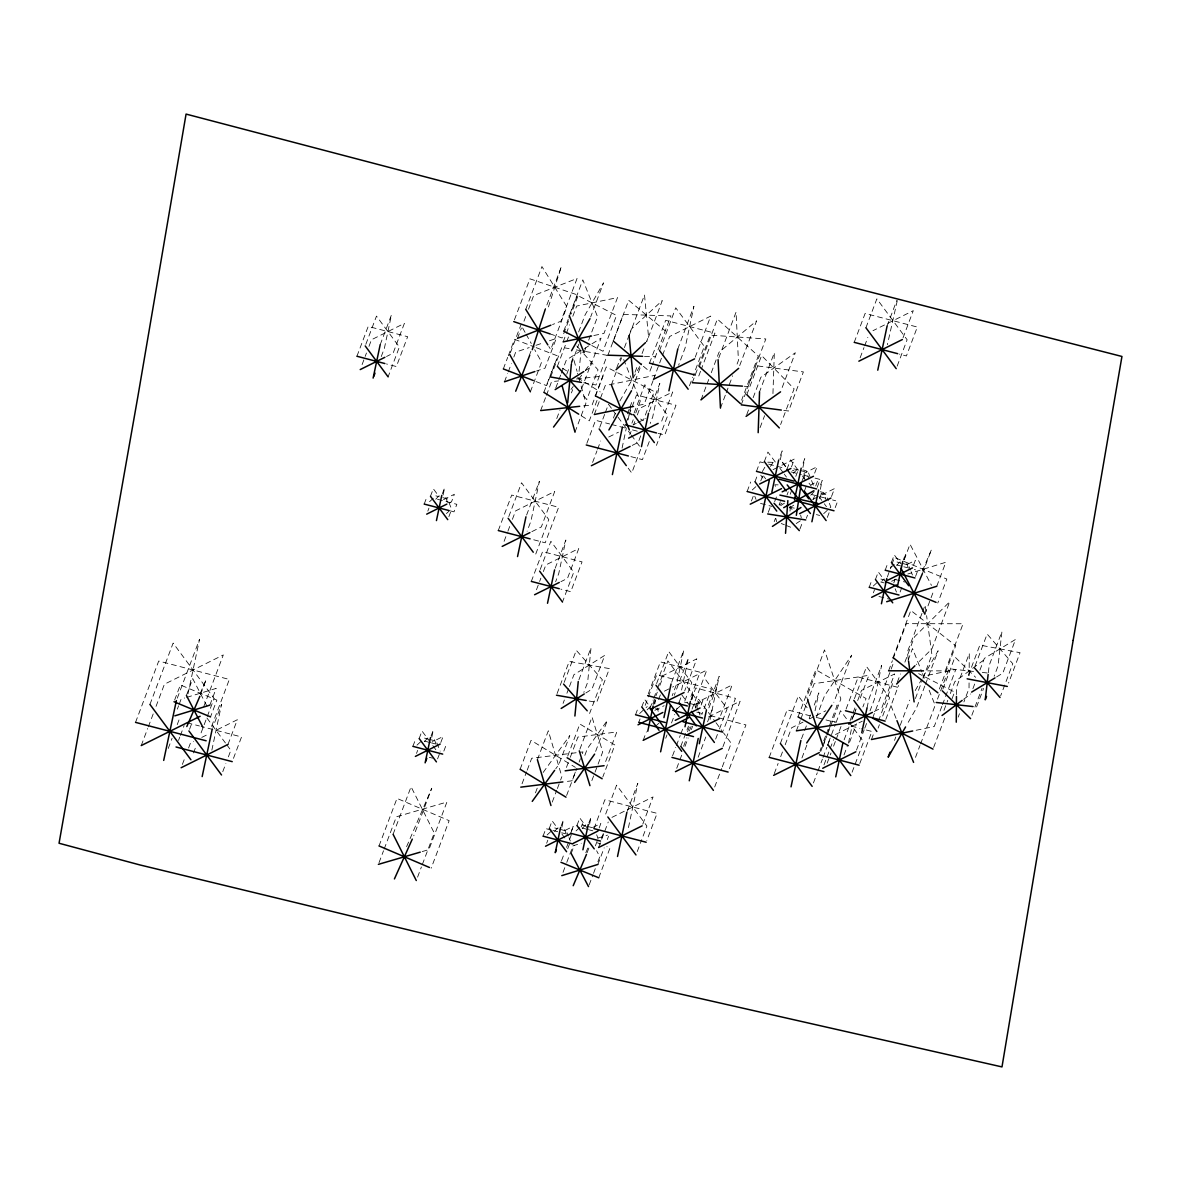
<?xml version="1.0" encoding="UTF-8"?>
<svg xmlns="http://www.w3.org/2000/svg" width="1181" height="1181" viewBox="0 0 1181 1181"><rect width="100%" height="100%" fill="white"/><g stroke="black" fill="none" stroke-linecap="round" stroke-linejoin="round"><path stroke-width="0.75" stroke-dasharray="5 3.75" d="M956.477 694.605L956.536 687.253L969.291 653.506L969.129 675.562M969.07 682.913L969.025 688.434L963.917 701.927M772.95 393.568L774.337 352.691L759.545 391.812M790.015 511.107L790.399 505.645M579.074 371.395L580.919 351.953M988.349 672.683L989.161 665.449L1001.916 631.702L998.004 666.069L994.181 676.196M804.025 478.984L804.837 473.611L801.855 481.508M188 693.793L199.559 639.246L176.382 700.584M211.857 750.156L221.556 704.319L212.86 727.348M443.096 495.031L444.617 487.812L442.344 493.835M431.788 737.298L433.309 730.079L431.035 736.103M622.077 448.145L626.181 428.747M628.041 419.934L629.532 412.878M629.916 411.121L631.023 405.836M561.935 827.128L563.455 819.909L560.606 827.438M589.57 824.249L591.105 817.031L588.832 823.054M628.44 827.601L637.799 783.372L626.89 812.277M654.805 703.906L655.573 700.303M681.585 690.014L688.39 657.906L674.277 695.255M692.036 699.447L693.173 694.029L690.9 700.053M710.061 719.554L719.185 676.344L707.065 708.408M780.316 459.704L782.176 450.876L778.604 460.354M802.888 467.514L804.763 458.671L801.781 466.584M820.337 489.333L822.197 480.49L819.215 488.388M897.294 300.609L887.389 344.704M815.052 710.755L818.832 692.922L813.694 706.504M848.475 743.1L852.224 725.4M854.483 714.771L855.605 709.456M867.016 707.965L868.891 699.108L881.631 665.361L874.516 699.004L870.043 710.814M904.439 559.336L905.591 553.933L903.303 559.956M548.442 306.912L561.447 266.419L545.282 309.215M135.535 722.373L158.712 661.035L229.335 679.444L211.31 727.156M149.943 704.437L173.12 643.099L214.101 698.429L199.943 735.911M141.233 745.565L147.669 728.529M148.319 726.817L153.471 713.191M156.04 706.371L164.41 684.227L223.312 654.938L203.353 707.759M174.64 700.053L180.339 684.965L216.861 700.112L210.528 716.882M177.342 709.131L178.597 705.78M179.232 704.112L181.136 699.078L184.649 698.001M186.421 695.447L192.754 678.676L207.694 707.567M168.219 748.488L172.072 738.258M177.224 724.632L179.807 717.812M178.523 740.413L179.763 737.121M180.398 735.483L184.118 725.606M200.504 694.605L206.203 679.518L199.678 694.635M189.551 729.312L192.031 722.728M182.376 764.432L184.871 757.848M188.591 747.986L190.466 743.041L193.699 741.432M209.849 705.16L216.197 688.39L186.391 697.469M193.507 752.947L196.076 746.126M356.928 356.249L368.206 326.428L407.652 336.703L396.373 366.538L386.512 363.969M365.844 344.291L376.488 316.109L399.37 347.007L388.106 376.842M362.095 364.604L366.464 353.001M368.974 346.373L371.484 339.744L404.374 323.387L393.096 353.222L386.527 356.485M227.992 744.429L237.322 719.746L214.691 730.995M380.193 344.69L391.472 314.855L384.386 348.277L381.256 356.559M222.766 771.68L225.881 763.443M228.361 756.873L230.856 750.289L226.501 744.414M233.469 758.35L241.544 736.959L201.169 726.433M424.2 504.08L427.05 496.551M430.46 496.286L433.309 488.772L438.712 496.064M427.817 511.137L428.954 508.125M514.399 319.903L529.915 278.819L578.262 295.191L571.146 314.013M503.327 368.93L507.682 357.4M508.317 355.761L514.532 339.287L534.506 346.993M525.752 309.363L541.931 266.566L566.91 306.78L550.73 349.561L548.811 346.476M510.34 352.853L520.924 324.849M448.883 516.628L450.596 512.111M517.499 338.312L521.382 328.052M523.98 321.202L525.914 316.065M528.498 309.215L533.679 295.53L577.066 278.465L560.886 321.262L552.546 324.539M504.494 381.773L507.609 373.536M508.229 371.897L511.343 363.659M513.838 357.061L515.698 352.13L529.206 347.583M530.387 391.782L541.592 362.124L534.698 349.694M569.936 313.954L582.824 279.853L597.542 316.744L587.223 344.025M563.736 331.152L568.238 319.21M568.888 317.497L577.258 295.324L616.526 315.445L602.989 351.259L591.548 345.398M568.563 320.863L562.082 337.973L550.006 333.883M543.88 392.343L554.804 363.438M563.145 341.87L565.729 335.05M566.378 333.352L569.596 324.819M572.815 316.287L576.682 306.056L617.501 297.612L603.963 333.426L593.32 335.625M550.641 377.005L561.846 347.347L569.109 348.631M412.892 746.348L415.742 738.819M540.647 410.575L545.784 396.978M546.434 395.281L551.571 381.684L558.672 380.902M557.373 366.361L566.083 343.287M566.718 341.649L568.578 336.703M419.152 738.553L422.001 731.024L436.04 749.994M379.027 845.95L396.993 798.4L449.134 820.662L431.168 868.212M498.279 530.549L511.698 495.06L558.628 507.284L545.223 542.788L531.804 539.289M416.509 753.389L417.646 750.393M555.779 387.973L558.273 381.389M558.893 379.736L560.754 374.79M561.388 373.152L566.363 359.969L582.942 349.517M508.775 516.599L521.544 482.793L548.781 519.551L535.362 555.055M578.631 331.979L585.082 314.928L603.535 282.864L590.648 316.98M379.027 862.661L383.515 850.778M384.165 849.065L396.344 816.809L446.905 802.061L428.939 849.597L421.971 851.634M566.718 374.303L568.652 369.195M571.22 362.405L573.154 357.297L577.081 371.425M393.096 834.303L411.062 786.753L434.254 832.989L422.06 865.245M504.095 541.341L507.284 532.882M507.919 531.184L509.838 526.121M512.392 519.36L515.595 510.901L554.73 491.444L541.326 526.933L531.539 531.804M571.397 363.925L578.867 344.158M556.753 418.561L559.956 410.058M584.005 352.558L586.588 345.738M571.427 392.919L572.667 389.627M440.793 742.539L443.067 736.516L432.187 741.934M526.593 515.093L539.377 481.287L530.948 521.057L527.125 531.199M437.575 758.881L439.288 754.379M406.604 846.674L431.744 788.258L413.778 835.808M443.835 751.101L445.547 746.584L442.034 745.669M581.554 388.903L591.829 361.696L584.167 371.912M574.999 432.113L585.909 403.223L577.568 373.196M607.92 355.201L623.332 314.397L670.897 315.932L652.34 364.811M613.308 341.117L628.72 300.314L665.198 330.813M595.327 395.842L606.252 366.951L654.244 391.531L643.32 420.436L638.522 417.971M597.01 400.433L589.304 420.82L580.225 415.122M417.572 877.143L421.41 866.943M531.317 581.421L542.596 551.586L582.041 561.876L570.763 591.696L560.901 589.127M594.309 414.516L605.233 385.611L655.115 375.292L644.206 404.182L635.289 406.028M586.868 443.347L595.578 420.303L609.632 423.964M540.234 569.463L550.877 541.282L573.759 572.18L562.481 602.015M616.718 368.014L620.571 357.813M624.424 347.613L631.481 328.923L662.275 300.579L646.863 341.368M629.089 335.714L644.501 294.925L648.517 336.526L646.583 341.634M611.374 384.873L616.512 371.277M620.365 361.076L621.649 357.681M536.469 589.777L538.979 583.134M539.614 581.48L540.854 578.173M543.363 571.545L545.873 564.917L578.764 548.56L567.485 578.38L560.916 581.657M599.756 427.301L604.731 414.132M605.351 412.494L608.466 404.271L611.728 408.67M592.596 462.421L596.951 450.906M597.571 449.267L600.671 441.03M555.203 568.194L565.861 540.027L558.775 573.435L555.646 581.731M613.426 418.044L615.345 412.937M635.024 372.222L637.592 365.431M642.095 353.532L644.014 348.425M632.13 389.051L641.755 363.556M627.421 413.822L629.296 408.892M629.916 407.238L631.776 402.308M625.9 423.152L628.41 416.524M629.03 414.871L636.544 394.985L675.99 405.26L664.726 435.095L658.142 433.383M649.506 363.128L665.685 320.331L714.948 333.175L701.366 369.122M634.182 412.848L644.826 384.666L667.708 415.564L656.444 445.399M651.705 366.523L649.771 371.616L642.759 365.756M631.924 423.182L633.208 419.772M635.777 412.981L640.279 401.082L622.948 357.651M659.559 350.609L675.739 307.813L704.319 346.417L693.321 375.514M629.798 434.815L631.053 431.508M633.562 424.88L634.817 421.558M637.312 414.93L639.822 408.301L672.712 391.944L661.449 421.779M653.492 379.308L661.891 357.046M662.541 355.333L669.657 336.511L710.755 316.08L695.225 357.164M649.166 411.593L659.81 383.412L652.739 416.834L650.229 423.462M640.692 435.833L638.212 442.417L631.746 445.621M677.761 349.089L693.926 306.292L685.083 348.026L678.617 365.15M520.127 769.274L531.051 740.369L575.368 767.355M649.284 441.532L642.434 459.63L630.152 456.427M522.061 783.756L526.564 771.857M527.213 770.145L531.701 758.246L582.971 751.898L581.037 756.991M557.107 693.527L569.212 661.463L609.426 668.608L596.671 702.355L587.931 700.805M564.178 682.382L576.298 650.332L602.354 679.754L589.599 713.501M537.385 759.693L548.309 730.788L561.876 776.626L560.591 780.021M563.086 703.389L564.356 700.008M566.91 693.262L568.814 688.198M569.463 686.515L573.922 674.705L604.731 655.381L591.976 689.128L585.82 692.996M535.451 792.864L538.019 786.059M689.453 385.788L692.686 377.226M578.882 679.857L591.002 647.808L587.651 682.278L583.827 692.406M692.287 382.703L710.268 335.153L765.834 338.962L747.868 386.512L744.281 386.261M699.403 366.612L717.369 319.077L758.32 355.968L741.638 400.123M698.783 375.971L700.717 370.834M701.012 399.872L708.718 379.5M711.287 372.709L718.978 352.322L756.608 320.804L739.291 366.656M567.721 756.076L579.841 724.012L614.902 745.004L602.782 777.054M718.742 357.991L736.058 312.138L738.42 360.515L736.501 365.623M552.236 802.12L556.738 790.222M557.388 788.524L559.956 781.719M566.437 767.443L569.626 759.014M570.261 757.316L577.908 737.077L616.822 731.94L604.716 763.989M543.039 836.178L545.888 828.649L551.143 830.022M549.298 828.398L552.132 820.869L557.535 828.161M579.915 749.153L592.035 717.088L602.709 751.913L595.047 772.167M546.655 843.234L547.792 840.222M575.265 772.3L572.047 780.789L564.725 781.704M579.118 762.099L580.402 758.689M566.614 795.477L576.904 768.285M584.831 755.382L587.385 748.636L607.359 720.366L595.239 752.43M720.454 408.065L725.592 394.484M726.226 392.786L732.648 375.809M571.501 830.878L573.213 826.36L562.333 831.764M570.689 833.299L573.538 825.77M561.566 860.639L564.075 854.011M566.585 847.368L571.589 834.111M591.858 780.597L594.412 773.85M567.721 848.726L569.434 844.208M576.948 825.519L579.782 817.99L588.433 829.653M563.027 872.331L566.157 864.034M566.791 862.381L573.051 845.803L581.259 843.264M571.176 853.479L574.306 845.197M581.2 826.966L582.454 823.644L584.816 828.161M741.24 404.832L756.017 365.726L803.39 371.912L788.598 411.018L783.136 410.309M746.82 394.661L761.597 355.555L794.119 388.815L780.611 424.54M746.732 414.679L748.651 409.571M753.153 397.672L760.874 377.256L795.33 352.735L781.187 390.143M635.54 714.756L638.375 707.227M593.969 828.634L604.893 799.744L657.094 813.355L646.819 840.547M641.785 706.976L644.634 699.447L650.037 706.74M587.119 852.712L588.994 847.737M648.266 693.941L660.386 661.877L700.097 672.24L689.896 699.241M638.759 722.344L640.043 718.949M645.18 705.367L647.749 698.576M648.384 696.879L656.739 674.794L711.479 689.069L701.854 714.549M599.151 827.999L600.849 823.482L589.983 828.885M605.691 814.049L616.6 785.158L646.893 826.05L642.405 837.949M595.372 845.847L597.069 841.33M656.606 683.563L668.726 651.499L691.771 682.618L684.109 702.872M649.934 708.438L653.137 699.949M653.787 698.251L656.99 689.763M657.64 688.065L667.9 660.888L699.669 703.773M601.616 838.052L603.329 833.535M598.605 847.486L608.245 821.991M652.842 703.979L657.3 692.169M659.854 685.423L663.678 675.296L696.805 658.821L684.685 690.885M653.669 704.511L655.957 698.502M760.092 427.581L764.594 415.668M643.187 740.325L646.391 731.836M658.585 699.565L660.504 694.472M589.142 884.938L592.892 874.988M593.526 873.335L595.401 868.36M597.911 861.731L599.786 856.756L596.626 850.748M597.911 864.433L604.17 847.855M607.3 839.573L608.555 836.251M671.694 682.293L683.799 650.244L676.683 683.888L672.21 695.698M598.752 877.778L610.016 847.958L606.872 846.659M747.115 491.503L750.688 482.025M756.46 471.367L760.047 461.874L766.868 463.661M754.984 481.7L757.966 473.802M764.343 461.55L767.916 452.072L775.548 462.361M751.426 501.024L753.212 496.286M760.771 480.874L762.572 476.135M665.73 738.243L667.014 734.848M671.517 722.964L674.72 714.475M675.355 712.778L677.924 705.972M679.016 702.518L681.289 696.495M642.774 824.146L653.063 796.939L611.138 817.783M691.298 699.802L695.757 687.992L735.468 698.34L723.363 730.404M672.58 755.722L675.768 747.307M676.403 745.624L680.212 735.527M680.846 733.844L683.4 727.112M637.253 851.545L641.755 839.647M692.051 709.131L706.814 670.07L672.565 687.091M768.255 512.362L770.647 506.044M680.802 746.377L688.434 726.167M695.432 707.655L698.621 699.241L707.301 710.977M687.578 731.777L689.497 726.714M697.144 706.459L699.049 701.396L732.176 684.936L720.056 716.985M774.647 501.674L776.434 496.935M786.93 469.359L790.502 459.881L798.135 470.171M683.622 746.23L686.84 737.741M689.409 730.95L691.328 725.857M676.728 768.285L679.267 761.553M679.902 759.87L681.806 754.821M684.995 746.407L688.169 737.992M691.357 729.578L692.627 726.212M701.219 704.998L702.931 700.481L692.051 705.884M791.477 466.894L794.459 458.981L779.637 466.362M779.15 504.789L780.346 501.615M774.205 521.648L775.4 518.489M787.033 494.972L788.229 491.813M795.787 476.401L797.574 471.662L792.466 470.333M708.88 707.936L717.147 686.058M790.237 494.263L791.418 491.104M707.596 721.798L712.054 709.988M854.217 342.342L865.127 313.437L917.327 327.048L906.418 355.953L899.45 354.138M698.163 757.213L705.795 737.018M865.924 327.757L876.848 298.852L907.126 339.744L896.851 366.951M804.364 491.178L807.346 483.265M814.654 473.109L817.045 466.79L803.862 473.345M715.656 739.099L718.845 730.655M719.495 728.972L727.142 708.718L704.097 677.614M860.137 357.784L863.99 347.583M864.625 345.885L867.843 337.397M815.702 485.981L817.488 481.243L811.126 484.815M799.936 529.058L802.918 521.161M817.178 487.369L820.16 479.471L815.052 478.128M806.328 518.37L807.509 515.211M722.949 746.672L740.118 701.234L707.803 717.295M819.496 498.589L821.297 493.85M887.123 325.971L896.763 300.476M714.682 787.018L721.68 768.506M722.314 766.823L731.216 743.262L723.613 732.988M831.498 496.507L834.495 488.609L819.658 495.99M729.4 768.683L745.934 724.927L707.316 714.859M827.335 517.411L829.136 512.672M835.218 507.609L837.609 501.29L832.487 499.947M903.022 337.84L913.297 310.647L872.995 330.68M769.2 757.375L787.166 709.825L810.136 715.804M780.375 743.469L798.341 695.919L807.11 707.744M774.264 773.644L778.117 763.457M780.685 756.667L782.604 751.574M785.173 744.783L791.595 727.791L803.006 722.122M798.046 716.882L815.85 669.745L866.072 698.532L862.898 706.947M796.363 730.832L800.172 720.735M800.807 719.052L805.9 705.588M806.534 703.906L814.167 683.71L868.862 675.325L859.325 700.569M801.5 738.775L806.638 725.193M809.206 718.388L810.491 714.992M816.263 717.708L824.53 695.83L851.649 655.189L833.845 702.311M801.943 757.981L807.081 744.399M869.186 587.267L872.036 579.738M875.446 579.472L878.295 571.958L884.776 580.698M873.379 592.818L874.516 589.806M885.174 570.202L888.009 562.673M819.924 750.939L821.208 747.543M823.777 740.753L825.696 735.66M826.346 733.962L837.24 705.087L833.993 706.71M891.419 562.407L894.268 554.878L900.749 563.632M820.706 751.485L827.719 732.914M828.353 731.231L830.907 724.484M823.039 746.126L826.862 736.029M827.497 734.346L830.036 727.614M830.671 725.931L840.842 699.004L824.515 649.904L806.712 697.041L807.834 700.422M887.33 577.022L891.271 566.098M891.921 564.385L894.504 557.521L946.837 579.059L937.773 603.048M828.412 742.79L835.425 724.233M836.059 722.536L840.518 710.726L848.209 721.104M813.429 782.959L817.282 772.758M817.916 771.06L822.404 759.176M823.054 757.479L826.907 747.293M827.541 745.595L830.11 738.804M823.998 764.889L833.565 739.586M846.098 709.058L858.218 677.008L897.929 687.357M893.781 582.868L895.08 579.443M827.158 763.147L831.011 752.961M833.579 746.171L835.498 741.077M836.148 739.38L841.271 725.798M904.188 559.646L910.02 544.22L931.469 585.363M854.439 698.68L866.559 666.63L889.603 697.735L881.941 717.989M850.04 720.794L855.133 707.286M857.686 700.54L861.51 690.413L894.637 673.938L881.882 707.685L873.999 711.612M844.135 739.837L849.228 726.33M851.781 719.583L854.335 712.837M852.328 719.081L856.151 708.984M900.129 592.021L901.841 587.503M913.636 564.887L915.334 560.37L904.469 565.788M844.016 754.925L847.205 746.481M849.538 742.288L856.535 723.776M915.541 576.461L917.814 570.438L914.301 569.522M922.42 573.597L931.484 549.608L921.52 572.962M856.491 750.112L864.138 729.858M864.772 728.175L867.326 721.429M893.028 657.566L910.831 610.444L955.709 645.727L939.175 689.483M888.584 670.793L892.408 660.681M893.043 658.998L906.403 623.657L963.076 623.745L945.272 670.882L923.335 670.838M852.092 772.212L863.562 741.845L849.301 722.58M872.597 718.166L894.165 661.109M859.783 763.517L871.903 731.467L861.54 728.766M871.445 739.527L873.984 732.811M878.413 721.06L892.998 682.47M878.118 728.116L879.402 724.735M921.962 613.397L907.333 652.119L908.307 659.234M922.597 611.714L925.136 604.982L926.347 613.884M897.265 682.338L900.439 673.923M904.897 662.142L914.434 636.899L949.716 601.749L931.912 648.871L916.235 664.49M924.885 614.105L933.95 590.116M885.824 719.421L898.564 685.482M908.071 660.312L912.514 648.561L921.844 671.93M936.754 586.278L945.819 562.274L907.82 573.996M894.504 740.398L895.774 737.047M900.217 725.296L909.724 700.126M915.393 698.547L922.391 680.035M923.025 678.352L931.927 654.791L926.598 615.655M924.797 686.043L916.545 707.862L906.477 725.355M925.432 684.36L938.113 650.79L922.538 677.85M915.496 757.346L919.94 745.595M920.575 743.927L935.16 705.323L928.502 688.626M937.507 699.108L948.978 668.726L973.543 671.458M942.866 689.099L954.986 657.035L975.595 677.304M941.848 706.386L934.23 726.522L914.493 730.611M942.482 704.717L955.798 669.465L923.498 676.152M943.959 710.416L947.782 700.289M950.336 693.542L954.794 681.732L983.507 660.209M933.64 747.44L945.686 715.553M952.034 698.768L954.573 692.051L918.656 673.657M968.405 675.458L979.876 645.077L1020.044 652.694L1008.559 683.076M975.034 666.099L987.154 634.049L1012.781 663.737L1000.661 695.801M958.19 717.118L959.459 713.737M972.908 688.715L974.812 683.651M979.92 670.158L984.378 658.348L1015.542 639.438L1002.787 673.185L996.557 676.964M971.845 715.273L982.061 688.272M976.584 706.947L983.596 688.39M529.575 354.728L530.919 351.303M585.806 852.741L588.463 846.467M812.882 499.652L814.506 496.433M619.848 401.038L639.689 366.553M762.336 471.588L765.052 466.879M915.216 690.575L921.623 679.444M770.396 466.421L773.112 462.376M543.157 772.463L569.803 735.571L558.893 764.461L555.69 768.89M571.028 389.405L573.213 386.497M578.69 379.204L583.074 373.373M435.759 499.238L439.14 495.68M424.451 741.506L427.847 737.948M793.307 473.374L797.869 468.591M810.757 495.193L814.167 491.606M647.085 709.929L650.48 706.371M554.583 831.335L557.978 827.778M582.233 828.457L585.628 824.899M896.719 565.359L900.114 561.802M881.867 581.244L884.141 578.867M429.559 501.689L433.368 498.19M446.418 513.558L451.482 508.893L447.496 498.884L440.867 497.157M416.996 745.122L422.06 740.457M752.267 489.967L755.855 486.661M823.674 513.661L830.848 507.048L828.959 502.324M639.63 713.531L647.232 706.548M655.219 726.581L659.013 723.082M676.861 709.072L681.924 704.407M547.128 834.952L552.191 830.287M576.048 830.907L579.841 827.409M890.533 567.81L896.866 561.979L900.173 562.835M873.29 586.042L878.354 581.377M963.578 699.329L970.767 693.956M779.165 505.099L781.94 503.254M780.626 505.675L784.464 503.136M789.528 507.963L795.536 503.992M796.201 523.552L801.751 519.876L800.644 515.034M584.462 348.572L590.485 344.763M591.991 343.819L601.04 338.12L589.836 367.778L585.318 370.627M443.495 499.666L454.375 494.263L451.526 501.777L448.426 503.327M608.746 437.014L618.445 432.202M632.986 424.968L636.219 423.359M637.843 422.562L645.918 418.532M201.774 737.416L208.24 734.213M773.053 469.639L777.984 467.174M813.074 499.268L818.02 496.802M664.416 691.151L670.941 687.903M891.596 581.303L896.261 578.985M654.835 710.342L664.15 705.707M809.531 718.875L814.418 716.439M816.041 715.627L825.829 710.77M835.484 734.523L862.292 721.192M535.967 345.31L542.714 343.036M549.475 340.763L556.221 338.489L545.017 368.132L536.573 370.982M597.689 838.17L607.536 835.115M576.417 378.968L603.048 376.045L592.124 404.95L581.48 406.116M644.501 356.367L655.47 356.721M767.753 462.184L774.323 462.391M778.131 484.86L774.839 484.741L775.961 488.019M982.312 672.432L989.324 673.2M789.366 507.328L794.798 508.184M576.358 349.901L583.621 351.185M585.436 351.495L607.196 355.333L595.992 384.976L583.296 382.747M802.918 469.905L806.269 470.776L808.97 478.955M793.78 468.813L798.636 470.082M800.26 470.51L808.38 472.621L810.889 478.925M768.58 464.103L783.933 468.104M611.374 424.422L625.428 428.083M632.455 429.914L637.725 431.286M791.167 471.913L801.397 474.57M803.11 475.028L808.217 476.356M820.352 491.724L823.718 492.595L826.42 500.759M820.957 493.171L825.814 494.44L828.339 500.744M812.011 494.618L825.667 498.175M816.411 514.591L819.658 515.447M760.549 503.431L771.902 506.398M901.826 563.278L908.455 565.005L910.448 570.01M896.778 564.961L902.033 566.319M903.79 566.777L907.288 567.692M894.918 579.428L904.853 582.012M880.878 579.044L884.2 579.915M880.805 582.026L884.303 582.942M878.944 596.494L888.88 599.077M435.892 495.858L439.214 496.729M437.56 499.297L456.84 504.317L454.006 511.845L450.492 510.93M832.192 721.104L835.631 722.004M851.176 726.064L859.812 728.308M817.193 717.649L824.264 719.495M826.021 719.952L834.849 722.255M684.449 702.075L687.77 702.946M689.424 703.374L696.052 705.101L698.045 710.106M696.775 712.113L705.559 714.402M655.514 708.703L658.821 709.56M424.584 738.125L427.906 738.981M429.559 739.424L436.188 741.151L440.173 751.16M424.51 741.107L429.766 742.48M431.523 742.923L435.021 743.838M429.264 757.301L432.586 758.158M582.381 825.076L585.687 825.947M587.341 826.375L592.316 827.674M187.115 722.772L199.412 725.975M582.292 828.058L587.548 829.431M589.304 829.889L592.818 830.804M554.73 827.955L558.037 828.826M559.705 829.254L566.319 830.981L568.327 835.986M552.9 830.479L559.912 832.31M561.654 832.767L565.168 833.683M536.174 347.642L557.816 355.998L546.611 385.641L534.949 381.153M781.276 523.523L784.391 524.748M785.956 525.368L790.65 527.228M597.424 842.791L600.568 844.075M562.377 368.192L568.43 371.985M577.524 377.684L600.228 391.93M789.676 506.811L792.082 509.424M576.815 345.989L582.705 352.617M583.886 353.931L598.029 369.845L586.824 399.488L582.1 394.188M809.029 483.162L811.214 486.1M818.832 496.389L823.187 502.279M824.279 503.741L826.464 506.679M802.49 476.046L806.844 481.922M782.516 462.199L786.413 467.469M782.531 462.657L786.767 468.385M779.903 468.237L783.165 472.651M784.258 474.127L786.443 477.065M763.561 476.017L765.672 478.866M760.741 475.161L762.926 478.098M612.806 410.132L630.196 433.604M631.289 435.08L641.062 448.278L631.732 472.961L627.391 467.085M708.393 712.453L714.918 721.251M715.996 722.713L722.521 731.526M681.865 694.989L691.579 708.113M561.861 833.993L566.186 839.824M206.941 718.018L225.409 742.952M522.637 327.964L525.22 332.614M526.091 334.164L531.258 343.494M911.112 571.678L912.455 575.014M895.139 588.743L896.468 592.08M922.509 673.598L924.502 678.603M811.524 480.505L813.414 485.243M890.961 705.618L896.29 718.978M754.777 496.271L756.047 499.43M698.709 711.774L700.038 715.125M596.641 834.775L597.97 838.126M568.991 837.654L570.32 841.005M906.787 563.544L908.927 570.024M694.369 703.64L696.524 710.121M657.153 708.098L658.216 711.346M564.651 829.52L566.806 836M445.813 497.422L447.968 503.903M434.505 739.69L436.66 746.171M775.843 518.444L776.581 521.677"/><path stroke-width="1.5" d="M956.27 722.182L956.462 696.45M758.172 432.674L759.545 391.812M785.542 533.31L787.845 500.582M567.692 402.81L571.397 363.925M574.896 716.026L578.247 681.555M988.143 674.499L985.249 699.816L986.534 696.45M796.334 515.329L801.264 483.088M163.701 760.416L176.382 700.584M202.158 776.596L212.24 728.987M373.122 378.097L380.193 344.69M436.439 520.585L441.783 495.341M425.13 762.852L430.475 737.608M517.544 556.561L525.958 516.791M547.512 603.27L554.583 569.862M612.378 474.585L622.446 426.991M560.606 827.438L555.262 852.682L556.399 849.67M641.46 446.654L648.531 413.247M668.918 390.822L677.761 349.089M582.912 849.803L588.256 824.559M617.515 856.491L626.89 812.277M647.764 731.26L653.108 706.017M663.929 717.635L671.059 683.991M660.607 751.825L670.424 705.456M684.995 726.802L690.339 701.558M689.261 780.789L698.222 738.479M699.3 743.735L706.43 710.091M762.513 512.303L769.244 480.505M771.857 492.152L778.604 460.354M794.444 499.962L801.176 468.163M811.893 521.781L818.625 489.982M877.763 370.199L887.123 325.971M791.034 786.856L800.866 740.472M835.735 776.862L842.85 743.203M881.425 603.771L886.769 578.528M861.761 732.751L867.016 707.965M897.398 586.706L902.742 561.462M532.262 349.709L545.282 309.215M373.742 376.444L374.997 373.137M425.691 761.346L426.828 758.335M890.061 752.149L888.156 757.183L905.561 726.95M515.698 391.236L529.738 355.23M573.198 885.706L586.485 854.365M903.923 616.984L922.42 573.597M186.819 726.536L199.869 696.288M394.424 878.93L412.287 839.13M571.545 350.742L589.998 318.678M608.924 429.943L631.481 390.749M806.712 742.952L831.837 705.323M574.63 782.383L594.604 754.128M532.232 801.368L554.627 770.366M553.535 427.064L580.904 390.601M896.63 684.02L914.921 665.789M616.069 369.712L645.52 342.608M701.012 399.872L738.642 368.354M942.039 715.479L962.146 700.407M746.082 416.376L780.552 391.841M772.418 526.401L800.969 507.505M555.159 389.627L583.813 371.572M561.167 708.452L584.27 693.956M971.623 692.096L995.007 677.909M783.697 507.697L813.901 490.72M360.205 369.579L384.873 357.312M653.492 379.308L694.576 358.876M426.681 514.148L446.876 504.095M628.558 438.136L658.157 423.403M591.356 465.713L630.123 446.433M858.853 361.194L902.373 339.538M502.176 546.404L529.9 532.616M141.233 745.565L200.135 716.277M181.136 767.724L227.992 744.429M534.594 594.737L559.263 582.469M759.575 484.033L790.886 468.473M750.23 504.184L781.527 488.624M782.162 491.842L813.473 476.268M799.596 513.661L830.907 498.087M415.372 756.401L440.218 744.045M887.64 580.255L912.5 567.899M871.667 597.32L896.512 584.964M650.923 709.043L684.05 692.568M638.006 724.824L662.866 712.468M675.237 720.366L700.082 708.01M643.187 740.325L688.848 717.62M686.309 735.143L719.421 718.683M675.458 771.651L722.314 748.355M545.519 846.246L570.364 833.889M573.154 843.367L598.014 831.011M598.605 847.486L642.139 825.844M848.755 724.16L872.419 712.394M773.629 775.341L819.274 752.637M822.729 768.27L855.856 751.795M517.499 338.312L550.877 325.188M504.494 381.773L534.89 371.543M561.772 875.638L597.911 864.433M886.665 601.72L936.754 586.278M174.803 715.848L209.849 705.16M378.378 864.359L420.229 852.151M563.145 341.87L591.533 335.995M594.309 414.516L633.518 406.397M871.445 739.527L912.706 730.98M796.363 730.832L851.058 722.447M565.153 770.824L604.082 765.687M520.777 787.151L562.894 781.925M540.647 410.575L579.694 406.308M888.584 670.793L923.335 670.838M607.92 355.201L642.671 356.308M692.287 382.703L742.495 386.143M936.223 702.474L973.07 706.563M741.24 404.832L781.32 410.073M767.665 513.942L805.722 519.95M550.641 377.005L581.48 382.423M556.472 695.21L586.189 700.495M967.136 678.824L1007.29 686.441M779.888 495.09L817.71 503.327M854.217 342.342L897.708 353.68M649.506 363.128L695.269 375.056M625.28 424.806L656.503 432.955M356.928 356.249L384.873 363.541M756.46 471.367L794.001 481.139M779.047 479.161L816.588 488.949M586.248 444.986L628.395 455.969M796.481 500.98L834.022 510.768M747.115 491.503L784.642 501.29M885.174 570.202L914.965 577.967M869.186 587.267L898.992 595.032M424.2 504.08L448.75 510.472M498.279 530.549L530.136 538.861M531.317 581.421L559.263 588.699M845.463 710.755L885.174 721.104M647.631 695.639L687.342 705.987M672.757 710.298L702.562 718.063M819.437 754.851L859.148 765.214M683.002 721.739L722.728 732.087M635.54 714.756L665.331 722.521M638.759 722.344L693.513 736.619M769.2 757.375L823.954 771.636M671.945 757.405L728.131 772.049M412.892 746.348L442.698 754.113M593.969 828.634L646.169 842.245M570.689 833.299L600.479 841.064M135.535 722.373L206.158 740.782M543.039 836.178L572.844 843.943M176.043 746.997L232.229 761.642M513.75 321.616L550.006 333.883M503.327 368.93L533.295 380.503M560.945 862.292L598.752 877.778M885.44 581.524L936.075 602.354M174.006 701.735L210.528 716.882M379.027 845.95L429.485 867.489M563.736 331.152L589.91 344.557M595.327 395.842L632.115 414.693M872.597 718.166L933.005 749.108M798.046 716.882L848.268 745.654M567.087 757.759L602.148 778.751M520.127 769.274L565.979 797.175M543.88 392.343L578.705 414.177M893.028 657.566L937.906 692.848M613.308 341.117L641.357 364.575M699.403 366.612L740.354 403.518M942.231 690.782L970.575 718.639M746.82 394.661L779.327 427.935M774.042 503.254L799.33 530.638M557.373 366.361L579.753 391.546M563.544 684.079L587.237 710.829M974.399 667.796L1000.027 697.484M787.166 484.904L810.432 513.514M865.924 327.757L896.217 368.649M891.419 562.407L908.706 585.746M875.446 579.472L892.733 602.827M804.364 491.178L826.139 520.57M786.93 469.359L808.705 498.766M764.343 461.55L786.118 490.956M659.559 350.609L688.154 389.213M754.984 481.7L776.773 511.107M853.804 700.377L876.848 731.482M633.547 414.501L654.363 442.595M599.136 428.939L626.299 465.624M827.763 744.473L850.807 775.592M780.375 743.469L812.144 786.354M691.343 711.361L714.387 742.465M679.016 702.518L696.303 725.857M655.972 685.246L679.016 716.365M680.802 746.377L713.413 790.384M649.934 708.438L681.703 751.323M508.125 518.282L533.266 552.236M641.785 706.976L659.072 730.316M539.599 571.117L562.481 602.015M365.209 345.944L388.106 376.842M430.46 496.286L447.747 519.64M607.846 816.972L635.969 854.941M576.948 825.519L594.235 848.859M549.298 828.398L566.585 851.737M419.152 738.553L436.439 761.893M188.916 730.95L221.526 774.972M149.943 704.437L190.923 759.767M525.752 309.363L547.851 344.926M509.72 354.507L530.387 391.782M571.176 853.479L588.507 886.591M900.955 568.209L924.885 614.105M186.421 695.447L203.014 727.54M393.096 834.303L416.288 880.539M896.955 720.646L913.592 762.38M611.374 384.873L629.355 429.973M569.286 315.667L584.005 352.558M807.834 700.422L823.039 746.126M579.28 750.836L589.954 785.66M537.385 759.693L550.951 805.516M562.23 386.202L574.999 432.113M908.543 661.006L914.124 701.913M629.089 335.714L633.105 377.329M718.092 359.688L720.454 408.065M1073.145 640.382L1001.99 1066.915L569.773 968.937L139.83 864.92L59.05 843.249L137.926 396.255L186.067 114.085L607.374 224.641L1121.95 356.47L1073.145 640.382"/></g></svg>
